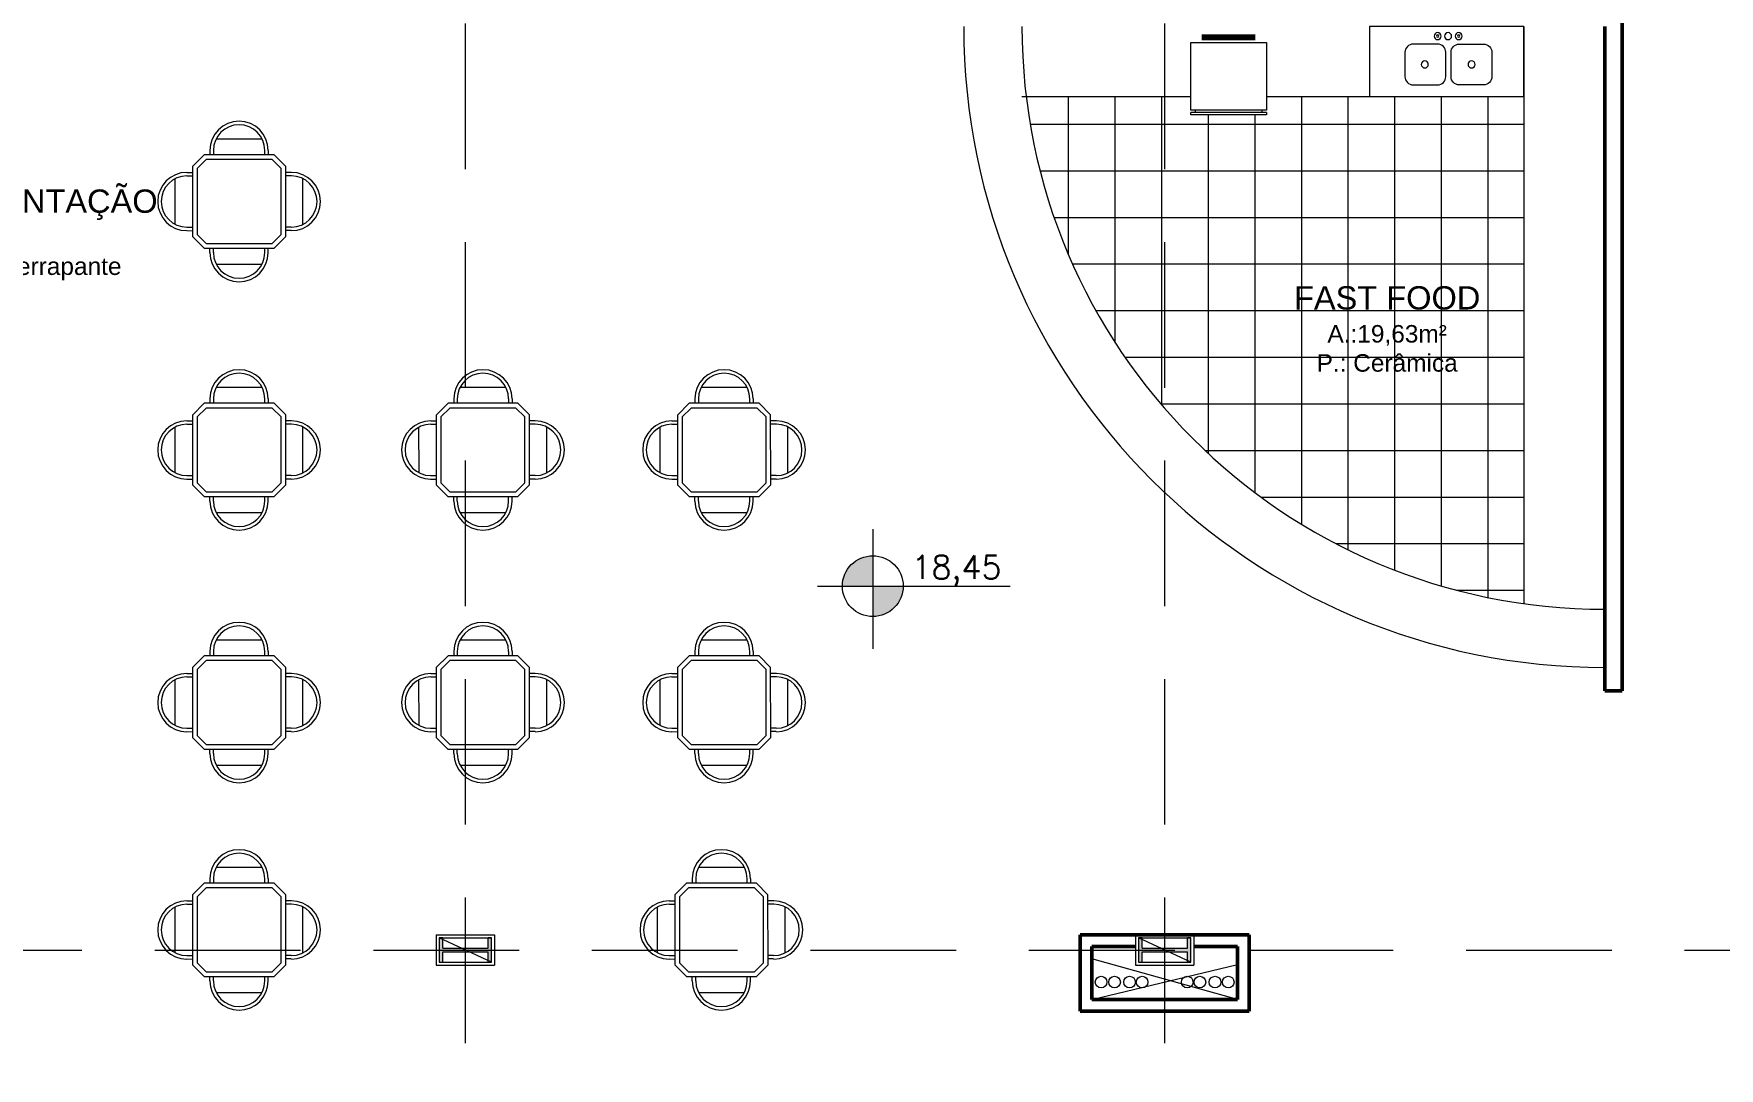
# Model space of a CAD drawing. Header units: millimetres. Extents: x 873 to 1072, y 159 to 369.
# Drawn here: x 923.58 to 938.04, y 177.44 to 186.31 of the extents above; entities that cross this region are included whole.
import ezdxf

# ---------------------------------------------------------------- set-up
doc = ezdxf.new("R2010")
doc.units = ezdxf.units.MM
doc.header["$LTSCALE"] = 10
doc.linetypes.add('DASHED2', pattern=[0.375, 0.25, -0.125])
doc.layers.get('0').update_dxf_attribs({"color": 90})
for name, color, linetype, lineweight in [('cinza 03', 252, 'Continuous', 13), ('COR2', 90, 'Continuous', 9), ('COTA', 90, 'Continuous', 9), ('linha estutura', 252, 'Continuous', 13), ('Mobilia', 90, 'Continuous', 13), ('MOVEIS', 90, 'Continuous', 13), ('PAREDES 2', 50, 'Continuous', 50), ('Pilares', 16, 'Continuous', 20), ('pn 02', 16, 'Continuous', 20)]:
    doc.layers.add(name, color=color, linetype=linetype, lineweight=lineweight)
doc.styles.get("Standard").update_dxf_attribs({"font": 'simplex.shx'})

# ---------------------------------------------------------------- blocks, each defined once
blk = doc.blocks.new('retang2-80x80-P')
at = {"layer": 'cinza 03'}
for p, q in [((0.441, 0.384), (0.04, -0.017)), ((0.441, 0.384), (0.549, 0.384)), ((0.95, -0.017), (0.549, 0.384)), ((0.04, -0.017), (0.04, -0.125)), ((0.04, -0.125), (0.441, -0.526)), ((0.549, -0.526), (0.95, -0.125)), ((0.95, -0.125), (0.95, -0.017)), ((0.441, -0.526), (0.549, -0.526))]:
    blk.add_line(p, q, dxfattribs=at)
at = {"layer": 'MOVEIS'}
for p, q in [((-0.031, 0.178), (0.246, 0.456)), ((0.737, 0.448), (1.014, 0.171)), ((0.424, 0.424), (0, 0)), ((0.334, 0.402), (0.368, 0.368)), ((0.355, 0.423), (0.389, 0.389)), ((0.424, 0.424), (0.566, 0.424)), ((0.99, 0), (0.566, 0.424)), ((0.628, 0.416), (0.601, 0.389)), ((0.649, 0.395), (0.622, 0.368)), ((0, 0), (0, -0.141)), ((0.001, 0.07), (0.035, 0.035)), ((0.022, 0.091), (0.057, 0.057)), ((0.96, 0.084), (0.933, 0.057)), ((0.982, 0.062), (0.955, 0.035)), ((0.99, -0.141), (0.99, 0)), ((0, -0.141), (0.424, -0.566)), ((0.566, -0.566), (0.99, -0.141)), ((0.008, -0.204), (0.035, -0.177)), ((0.029, -0.225), (0.057, -0.198)), ((0.968, -0.232), (0.933, -0.198)), ((0.989, -0.211), (0.955, -0.177)), ((-0.024, -0.313), (0.253, -0.59)), ((0.744, -0.597), (1.021, -0.32)), ((0.341, -0.536), (0.368, -0.509)), ((0.362, -0.557), (0.389, -0.53)), ((0.424, -0.566), (0.566, -0.566)), ((0.635, -0.564), (0.601, -0.53)), ((0.656, -0.543), (0.622, -0.509))]:
    blk.add_line(p, q, dxfattribs=at)
for centre, radius, start, end in [((0.178, 0.246), 0.25, 45, 225), ((0.178, 0.246), 0.22, 45, 225), ((0.805, 0.239), 0.25, 315, 135), ((0.805, 0.239), 0.22, 315, 135), ((0.185, -0.381), 0.25, 135, 315), ((0.185, -0.381), 0.22, 135, 315), ((0.812, -0.388), 0.25, 225, 45), ((0.812, -0.388), 0.22, 225, 45)]:
    blk.add_arc(centre, radius, start, end, dxfattribs=at)
blk = doc.blocks.new('pia coz.')
at = {"layer": 'COR2'}
blk.add_lwpolyline([(0, -0.6), (0, 0), (1.323, 0), (1.323, -0.6)], close=True, dxfattribs=at)
for points in [[(0.624, -0.43), (0.624, -0.22, 0.414214), (0.554, -0.15), (0.344, -0.15, 0.414214), (0.274, -0.22), (0.274, -0.43, 0.414214), (0.344, -0.5), (0.554, -0.5, 0.414214)], [(0.669, -0.43), (0.669, -0.22, -0.414214), (0.739, -0.15), (0.949, -0.15, -0.414214), (1.019, -0.22), (1.019, -0.43, -0.414214), (0.949, -0.5), (0.739, -0.5, -0.414214)]]:
    blk.add_lwpolyline(points, format="xyb", close=True, dxfattribs=at)
for centre, radius in [((0.559, -0.082), 0.03), ((0.559, -0.082), 0.01), ((0.649, -0.082), 0.03), ((0.739, -0.082), 0.03), ((0.739, -0.082), 0.01), ((0.448, -0.325), 0.03), ((0.849, -0.325), 0.03)]:
    blk.add_circle(centre, radius, dxfattribs=at)
blk = doc.blocks.new('geladeira')
at = {"layer": 'COR2'}
for p, q in [((-0.02, -0.05), (-0.02, 0)), ((-0.01, -0.05), (-0.01, 0)), ((0, -0.05), (0, 0)), ((0.01, -0.05), (0.01, 0)), ((0.02, -0.05), (0.02, 0)), ((0.03, -0.05), (0.03, 0)), ((0.04, -0.05), (0.04, 0)), ((0.05, -0.05), (0.05, 0)), ((0.06, -0.05), (0.06, 0)), ((0.07, -0.05), (0.07, 0)), ((0.08, -0.05), (0.08, 0)), ((0.09, -0.05), (0.09, 0)), ((0.1, -0.05), (0.1, 0)), ((0.11, -0.05), (0.11, 0)), ((0.12, -0.05), (0.12, 0)), ((0.13, -0.05), (0.13, 0)), ((0.14, -0.05), (0.14, 0)), ((0.15, -0.05), (0.15, 0)), ((0.16, -0.05), (0.16, 0)), ((0.17, -0.05), (0.17, 0)), ((0.18, -0.05), (0.18, 0)), ((0.19, -0.05), (0.19, 0)), ((0.2, -0.05), (0.2, 0)), ((0.21, -0.05), (0.21, 0)), ((0.22, -0.05), (0.22, 0)), ((0.23, -0.05), (0.23, 0)), ((0.24, -0.05), (0.24, 0)), ((0.25, -0.05), (0.25, 0)), ((0.26, -0.05), (0.26, 0)), ((0.27, -0.05), (0.27, 0)), ((0.28, -0.05), (0.28, 0)), ((0.29, -0.05), (0.29, 0)), ((0.3, -0.05), (0.3, 0)), ((0.31, -0.05), (0.31, 0)), ((0.32, -0.05), (0.32, 0)), ((0.33, -0.05), (0.33, 0)), ((0.34, -0.05), (0.34, 0)), ((0.35, -0.05), (0.35, 0)), ((0.36, -0.05), (0.36, 0)), ((0.37, -0.05), (0.37, 0)), ((0.38, -0.05), (0.38, 0)), ((0.39, -0.05), (0.39, 0)), ((0.4, -0.05), (0.4, 0)), ((0.41, -0.05), (0.41, 0)), ((0.42, -0.05), (0.42, 0)), ((0.43, -0.05), (0.43, 0)), ((0.53, -0.07), (-0.12, -0.07)), ((-0.12, -0.07), (-0.12, -0.65)), ((0.53, -0.65), (0.53, -0.07)), ((-0.12, -0.65), (0.53, -0.65)), ((-0.12, -0.67), (0.53, -0.67)), ((-0.12, -0.67), (-0.12, -0.69)), ((-0.12, -0.69), (0.53, -0.69)), ((-0.08, -0.65), (-0.08, -0.67)), ((0.49, -0.67), (0.49, -0.65)), ((0.53, -0.69), (0.53, -0.67))]:
    blk.add_line(p, q, dxfattribs=at)

msp = doc.modelspace()

# ---------------------------------------------------------------- hatches: boundary and pattern name
at = {"layer": 'cinza 03'}
h = msp.add_hatch(dxfattribs=at)
h.set_pattern_fill('_USER', color=256, scale=0.4, style=0, double=1, pattern_type=0)
h.set_pattern_definition([(0, (928.8546, 192.33744), (0, 0.4), []), (90, (928.8546, 192.33744), (-0.4, 2e-17), [])])
h.paths.add_polyline_path([(936.36, 185.775), (934.153, 185.775), (934.153, 185.658), (934.113, 185.658), (934.113, 185.638), (934.153, 185.638), (934.153, 185.618), (933.503, 185.618), (933.503, 185.638), (933.543, 185.638), (933.543, 185.658), (933.503, 185.658), (933.503, 185.775), (933.28, 185.775), (933.28, 183.096, 0.180992), (936.36, 181.423)])
h.paths.add_polyline_path([(933.28, 185.775), (932.091, 185.775, 0.149819), (933.28, 183.096)])
h.paths.add_polyline_path([(934.357, 184.197), (936.018, 184.197), (936.018, 183.271), (934.357, 183.271)], flags=24)
h = msp.add_hatch(color=256, dxfattribs=at)
h.paths.add_polyline_path([(930.775, 181.834, 0.414214), (930.513, 181.573), (930.775, 181.573)])
h.paths.add_polyline_path([(930.775, 181.311, 0.414214), (931.036, 181.573), (930.775, 181.573)])
at = {"layer": 'Pilares'}
for points in [[(927.055, 178.555), (927.055, 178.345), (927.085, 178.345), (927.085, 178.435), (927.475, 178.435), (927.475, 178.345), (927.505, 178.345), (927.505, 178.555), (927.475, 178.555), (927.475, 178.465), (927.085, 178.465), (927.085, 178.555)], [(933.055, 178.555), (933.055, 178.345), (933.085, 178.345), (933.085, 178.435), (933.475, 178.435), (933.475, 178.345), (933.505, 178.345), (933.505, 178.555), (933.475, 178.555), (933.475, 178.465), (933.085, 178.465), (933.085, 178.555)]]:
    msp.add_hatch(color=256, dxfattribs=at).paths.add_polyline_path(points)

# ---------------------------------------------------------------- linework, layer by layer
at = {"layer": 'cinza 03'}
for p, q in [((937.055, 181.375), (937.055, 181.375)), ((933.905, 178.025), (932.655, 178.375)), ((932.655, 178.025), (933.905, 178.325))]:
    msp.add_line(p, q, dxfattribs=at)
for centre in [(932.734, 178.175), (932.849, 178.175), (932.978, 178.175), (933.086, 178.175), (933.473, 178.175), (933.581, 178.175), (933.711, 178.175), (933.825, 178.175)]:
    msp.add_circle(centre, 0.05, dxfattribs=at)
at = {"layer": 'COTA'}
for p, q in [((930.775, 182.061), (930.775, 181.035)), ((930.3, 181.573), (931.954, 181.573))]:
    msp.add_line(p, q, dxfattribs=at)
msp.add_circle((930.775, 181.573), 0.261, dxfattribs=at)
at = {"layer": 'linha estutura', "linetype": 'DASHED2', "ltscale": 0.5}
for p, q in [((927.28, 164.526), (927.28, 193.679)), ((933.28, 164.526), (933.28, 193.679)), ((903.99, 178.45), (990.82, 178.45))]:
    msp.add_line(p, q, dxfattribs=at)
at = {"layer": 'Mobilia', "ltscale": 0.05}
for p, q in [((936.36, 186.375), (936.36, 181.423)), ((932.055, 185.775), (933.503, 185.775)), ((934.153, 185.775), (936.36, 185.775))]:
    msp.add_line(p, q, dxfattribs=at)
at = {"layer": 'PAREDES 2'}
for p, q in [((937.205, 186.525), (937.205, 180.675)), ((937.055, 186.375), (937.055, 180.675)), ((937.205, 180.675), (937.055, 180.675)), ((932.555, 177.925), (932.555, 178.58)), ((933.03, 178.58), (932.555, 178.58)), ((932.655, 178.025), (932.655, 178.48)), ((933.03, 178.48), (932.655, 178.48)), ((933.03, 178.58), (933.53, 178.58)), ((933.53, 178.58), (934.005, 178.58)), ((933.53, 178.48), (933.905, 178.48)), ((933.905, 178.025), (933.905, 178.48)), ((934.005, 177.925), (934.005, 178.58)), ((933.905, 178.025), (932.655, 178.025)), ((934.005, 177.925), (932.555, 177.925))]:
    msp.add_line(p, q, dxfattribs=at)
at = {"layer": 'Pilares'}
for p, q in [((927.03, 178.58), (927.03, 178.32)), ((927.03, 178.58), (927.53, 178.58)), ((927.055, 178.555), (927.505, 178.555)), ((927.505, 178.345), (927.055, 178.555)), ((927.53, 178.58), (927.53, 178.32)), ((933.03, 178.58), (933.03, 178.32)), ((933.055, 178.555), (933.505, 178.555)), ((933.505, 178.345), (933.055, 178.555)), ((933.53, 178.58), (933.53, 178.32)), ((927.03, 178.32), (927.53, 178.32)), ((927.055, 178.345), (927.505, 178.345)), ((933.03, 178.32), (933.53, 178.32)), ((933.055, 178.345), (933.505, 178.345))]:
    msp.add_line(p, q, dxfattribs=at)
at = {"layer": 'Pilares', "linetype": 'Continuous'}
for p, q in [((927.085, 178.465), (927.085, 178.555)), ((927.085, 178.465), (927.475, 178.465)), ((927.475, 178.465), (927.475, 178.555)), ((933.085, 178.465), (933.085, 178.555)), ((933.085, 178.465), (933.475, 178.465)), ((933.475, 178.465), (933.475, 178.555)), ((927.085, 178.345), (927.085, 178.435)), ((927.085, 178.435), (927.475, 178.435)), ((927.475, 178.345), (927.475, 178.435)), ((933.085, 178.345), (933.085, 178.435)), ((933.085, 178.435), (933.475, 178.435)), ((933.475, 178.345), (933.475, 178.435))]:
    msp.add_line(p, q, dxfattribs=at)
for points in [[(927.085, 178.555), (927.055, 178.555), (927.055, 178.345), (927.085, 178.345)], [(927.475, 178.345), (927.505, 178.345), (927.505, 178.555), (927.475, 178.555)], [(933.085, 178.555), (933.055, 178.555), (933.055, 178.345), (933.085, 178.345)], [(933.475, 178.345), (933.505, 178.345), (933.505, 178.555), (933.475, 178.555)]]:
    msp.add_lwpolyline(points, dxfattribs=at)
at = {"layer": 'pn 02'}
for radius in [5.5, 5]:
    msp.add_arc((937.055, 186.375), radius, 180, 270, dxfattribs=at)

# ---------------------------------------------------------------- block references
at = {"xscale": -1}
msp.add_blockref('geladeira', (934.033, 186.308), dxfattribs=at)
at = {"layer": 'Mobilia', "ltscale": 0.05, "xscale": -1}
msp.add_blockref('pia coz.', (936.36, 186.375), dxfattribs=at)
at = {"layer": 'Mobilia', "linetype": 'Continuous', "rotation": 45}
for p in [(924.938, 184.574), (924.938, 182.442), (927.03, 182.442), (929.099, 182.442), (924.938, 180.274), (927.03, 180.274), (929.099, 180.274), (924.938, 178.323), (929.076, 178.323)]:
    msp.add_blockref('retang2-80x80-P', p, dxfattribs=at)

# ---------------------------------------------------------------- texts
at = {"layer": 'COTA'}
msp.add_text('18,45', height=0.2, dxfattribs=at).set_placement((931.107, 181.636))
at = {"layer": 'COTA', "char_height": 0.2, "attachment_point": 2}
for s, insert, width in [('{\\fArial|b0|i0|c0|p34;PRAÇA DE ALIMENTAÇÃO\\P\\H0.75x;A.:323,96m²\\PP.: porcelanato anti-derrapante}', (922.885, 184.977), 4.584), ('{\\fArial|b0|i0|c0|p34;FAST FOOD\\P\\H0.75x;A.:19,63m²\\PP.: Cerâmica}', (935.188, 184.147), 2.335)]:
    msp.add_mtext(s, dxfattribs=dict(at, insert=insert, width=width))

doc.saveas('drawing.dxf')
